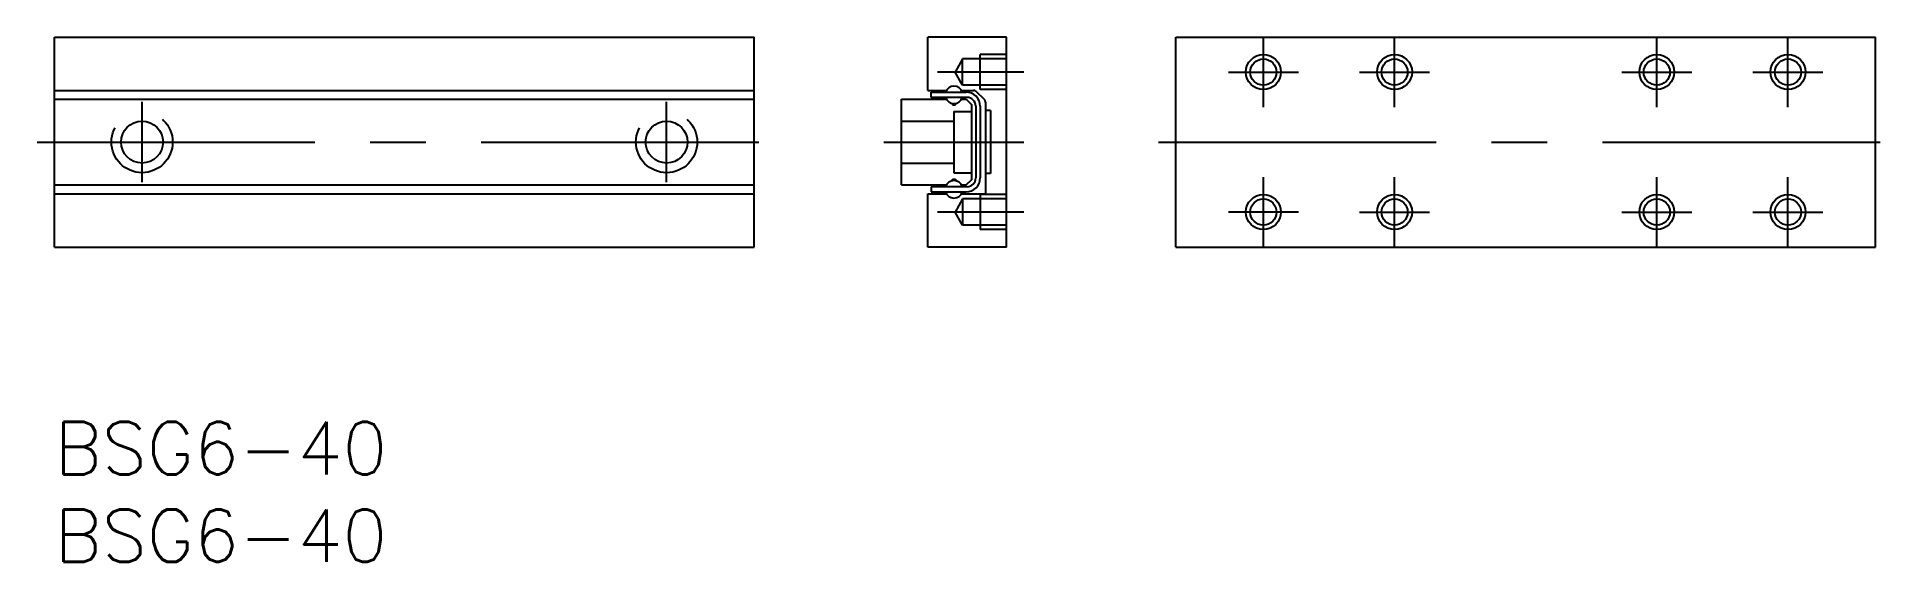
# Model space of a CAD drawing. Extents: x -1 to 105, y -8 to 22.
import ezdxf

# ---------------------------------------------------------------- set-up
doc = ezdxf.new("R2010")
doc.units = 0
doc.header["$LTSCALE"] = 0.5
doc.linetypes.add('CENTER', pattern=[50.8, 31.75, -6.35, 6.35, -6.35])
doc.linetypes.add('DASHED', pattern=[19.05, 12.7, -6.35])
for name, color, linetype in [('MSM_CENTER', 1, 'CENTER'), ('MSM_CONTINUOUS', 7, 'CONTINUOUS'), ('MSM_DASHED', 4, 'DASHED'), ('MSM_NARROW', 5, 'CONTINUOUS'), ('MSM_PART_NUMBER', 7, 'CONTINUOUS')]:
    doc.layers.add(name, color=color, linetype=linetype)
doc.styles.get("Standard").update_dxf_attribs({"font": 'txt.shx', "height": 3, "bigfont": 'bigfont.shx'})

# ---------------------------------------------------------------- blocks, each defined once
blk = doc.blocks.new('*U2')
at = {"layer": 'MSM_PART_NUMBER'}
blk.add_text('BSG6-40', height=3, dxfattribs=at).set_placement((0, -3))
blk = doc.blocks.new('*U3')
at = {"layer": 'MSM_PART_NUMBER'}
blk.add_text('BSG6-40', height=3, dxfattribs=at).set_placement((0, -8))

msp = doc.modelspace()

# ---------------------------------------------------------------- linework, layer by layer
at = {"layer": 'MSM_CENTER'}
for p, q in [((69.131418, 18), (69.131418, 22)), ((76.631418, 18), (76.631418, 22)), ((91.631418, 18), (91.631418, 22)), ((99.131418, 18), (99.131418, 22)), ((55.432008, 20), (50.498996, 20)), ((67.13143, 20.004933), (71.131406, 20.004933)), ((74.631418, 20), (78.631418, 20)), ((89.631418, 20), (93.631418, 20)), ((97.131418, 20), (101.131418, 20)), ((5, 13.7), (5, 18.3)), ((35, 13.7), (35, 18.3)), ((-1, 16), (41, 16)), ((47.432008, 16), (55.432008, 16)), ((63.131418, 16), (105.131418, 16)), ((69.131418, 10), (69.131418, 14)), ((76.631418, 10), (76.631418, 14)), ((91.631418, 10), (91.631418, 14)), ((99.131418, 10), (99.131418, 14)), ((55.432008, 12), (50.498996, 12)), ((67.13143, 12.004933), (71.131406, 12.004933)), ((74.631418, 12), (78.631418, 12)), ((89.631418, 12), (93.631418, 12)), ((97.131418, 12), (101.131418, 12))]:
    msp.add_line(p, q, dxfattribs=at)
at = {"layer": 'MSM_CONTINUOUS'}
for p, q in [((0, 10), (0, 22)), ((0, 22), (40, 22)), ((40, 10), (40, 22)), ((49.932008, 18.95), (49.932008, 22)), ((54.432008, 22), (49.932008, 22)), ((54.432008, 10), (54.432008, 22)), ((64.131418, 22), (104.131418, 22)), ((64.131418, 10), (64.131418, 22)), ((104.131418, 10), (104.131418, 22)), ((0, 18.95), (40, 18.95)), ((0, 18.45), (40, 18.45)), ((48.432008, 18.45), (50.998996, 18.45)), ((48.432008, 13.55), (48.432008, 18.45)), ((49.932008, 18.95), (50.998996, 18.95)), ((50.132008, 18.55), (50.132008, 18.85)), ((50.132008, 18.85), (52.132008, 18.85)), ((52.182008, 18.55), (50.132008, 18.55)), ((51.348675, 18.206993), (51.348675, 18.122047)), ((51.348675, 18.122047), (51.515342, 18.122047)), ((51.515342, 18.122047), (51.515342, 18.206993)), ((51.865021, 18.95), (52.555855, 18.95)), ((51.865021, 18.45), (52.132008, 18.45)), ((52.132008, 18.45), (52.432008, 18.15)), ((52.432008, 18.15), (52.432008, 13.85)), ((52.682008, 18.05), (52.682008, 13.95)), ((53.198504, 18.411617), (52.693623, 18.916496)), ((52.932008, 18.05), (52.932008, 13.95)), ((53.232008, 18.273848), (53.232008, 13.05)), ((53.532008, 17.8), (53.232008, 17.8)), ((53.532008, 17.8), (53.532008, 14.2)), ((51.348675, 13.793007), (51.348675, 13.877953)), ((51.348675, 13.877953), (51.515342, 13.877953)), ((51.515342, 13.877953), (51.515342, 13.793007)), ((52.432008, 13.85), (52.132008, 13.55)), ((52.132008, 13.55), (52.432008, 13.85)), ((53.532008, 14.2), (53.232008, 14.2)), ((0, 13.55), (40, 13.55)), ((0, 13.05), (40, 13.05)), ((48.432008, 13.55), (50.998996, 13.55)), ((49.932008, 10), (49.932008, 13.05)), ((49.932008, 13.05), (50.998995, 13.05)), ((52.182008, 13.45), (50.132008, 13.45)), ((50.132008, 13.45), (50.132008, 13.15)), ((50.132008, 13.15), (52.132008, 13.15)), ((51.865021, 13.55), (52.132008, 13.55)), ((51.865021, 13.55), (52.132008, 13.55)), ((51.865021, 13.05), (53.232008, 13.05)), ((0, 10), (40, 10)), ((54.432008, 10), (49.932008, 10)), ((64.131418, 10), (104.131418, 10))]:
    msp.add_line(p, q, dxfattribs=at)
for centre, radius in [((69.131418, 20), 0.75), ((76.631418, 20), 0.75), ((91.631418, 20), 0.75), ((99.131418, 20), 0.75), ((5, 16), 1.2), ((35, 16), 1.2), ((69.131418, 12), 0.75), ((76.631418, 12), 0.75), ((91.631418, 12), 0.75), ((99.131418, 12), 0.75)]:
    msp.add_circle(centre, radius, dxfattribs=at)
for centre, radius, start, end in [((51.432008, 18.7), 0.5, 17.457603, 162.542397), ((51.432008, 18.7), 0.5, 197.457603, 342.542397), ((52.132008, 18.05), 0.8, 0, 90), ((52.182008, 18.05), 0.5, 0, 90), ((52.555855, 18.65), 0.3, 62.662754, 90), ((52.932008, 18.273848), 0.3, 0, 27.337398), ((51.432008, 13.3), 0.5, 17.457603, 162.542397), ((52.132008, 13.95), 0.8, 270, 0), ((52.182008, 13.95), 0.5, 270, 0), ((51.432008, 13.3), 0.5, 197.457603, 342.542397)]:
    msp.add_arc(centre, radius, start, end, dxfattribs=at)
at = {"layer": 'MSM_DASHED'}
for p, q in [((51.932008, 20.75), (51.498996, 20)), ((51.932008, 19.25), (51.932008, 20.75)), ((54.432008, 20.75), (51.932008, 20.75)), ((52.932008, 19), (52.932008, 21)), ((54.432008, 21), (52.932008, 21)), ((51.932008, 19.25), (51.498996, 20)), ((54.432008, 19.25), (51.932008, 19.25)), ((54.432008, 19), (52.932008, 19)), ((48.432008, 17.2), (51.432008, 17.2)), ((51.432008, 17.75), (51.432008, 14.25)), ((51.432008, 17.75), (52.432008, 17.75)), ((48.432008, 14.8), (51.432008, 14.8)), ((51.432008, 14.25), (52.432008, 14.25)), ((51.932008, 12.75), (51.498996, 12)), ((51.932008, 12.75), (51.932008, 11.25)), ((54.432008, 12.75), (51.932008, 12.75)), ((52.932008, 13), (52.932008, 11)), ((54.432008, 13), (52.932008, 13)), ((51.932008, 11.25), (51.498996, 12)), ((54.432008, 11.25), (51.932008, 11.25)), ((54.432008, 11), (52.932008, 11))]:
    msp.add_line(p, q, dxfattribs=at)
for centre in [(5, 16), (35, 16)]:
    msp.add_circle(centre, 1.75, dxfattribs=at)
at = {"layer": 'MSM_NARROW'}
for centre in [(69.131418, 20), (76.631418, 20), (91.631418, 20), (99.131418, 20), (69.131418, 12), (76.631418, 12), (91.631418, 12), (99.131418, 12)]:
    msp.add_circle(centre, 1, dxfattribs=at)

# ---------------------------------------------------------------- block references
at = {"layer": 'MSM_CONTINUOUS'}
for name in ['*U2', '*U3']:
    msp.add_blockref(name, (0, 0), dxfattribs=at)

doc.saveas('drawing.dxf')
